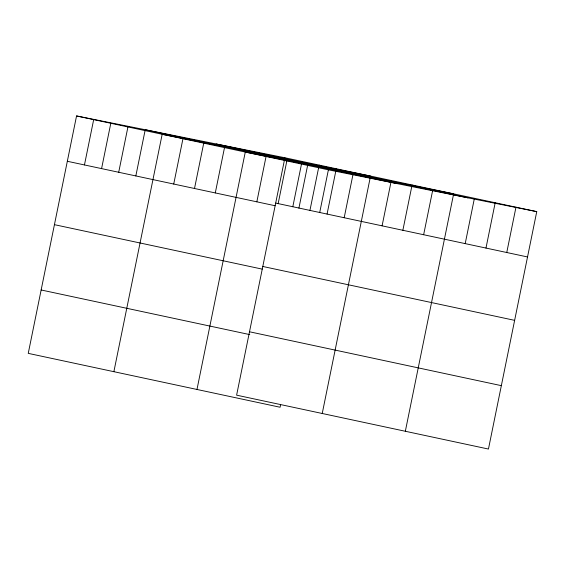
<?xml version="1.0" encoding="UTF-8"?>
<svg xmlns="http://www.w3.org/2000/svg" width="565" height="565" viewBox="0 0 565 565"><rect width="100%" height="100%" fill="white"/><g stroke="black" fill="none" stroke-linecap="round" stroke-linejoin="round"><path stroke-width="0.85" d="M284.908 157.755L236.608 395.168L488.45 449.048L536.75 211.635L284.908 157.755L76.55 115.952L28.25 353.365L280.092 407.245L280.614 404.674M84.453 164.945L93.677 119.618M101.58 168.603L110.804 123.283M118.707 172.268L127.93 126.948M135.833 175.934L145.05 130.607M113.876 371.685L162.176 134.272L370.534 176.075L322.234 413.481M173.73 184.042L182.954 138.722M194.508 188.484L203.732 143.164M215.286 192.933L224.51 147.606M196.98 389.462L245.281 152.056L453.646 193.852L405.338 431.264M256.842 201.825L266.059 156.498M278.135 203.704L286.836 160.947M292.811 206.741L302.035 161.421M298.913 208.146L307.614 165.39M309.938 210.406L319.161 165.086M319.691 212.595L328.392 169.832L76.55 115.952M327.064 214.071L336.288 168.744M344.191 217.73L353.408 172.41M382.088 225.845L391.312 180.518M402.866 230.287L412.09 184.967M423.644 234.729L432.868 189.409M465.2 243.621L474.416 198.301M485.978 248.07L495.194 202.743M506.756 252.513L515.972 207.193M328.392 169.832L536.75 211.635M216.155 143.962L467.99 197.842M145.311 129.752L397.153 183.632M275.692 203.075L527.526 256.955M67.334 161.279L275.127 205.738M262.796 266.468L514.63 320.348M54.431 224.665L262.224 269.124M249.504 331.775L501.346 385.655M41.146 289.979L249.772 334.607"/></g></svg>
